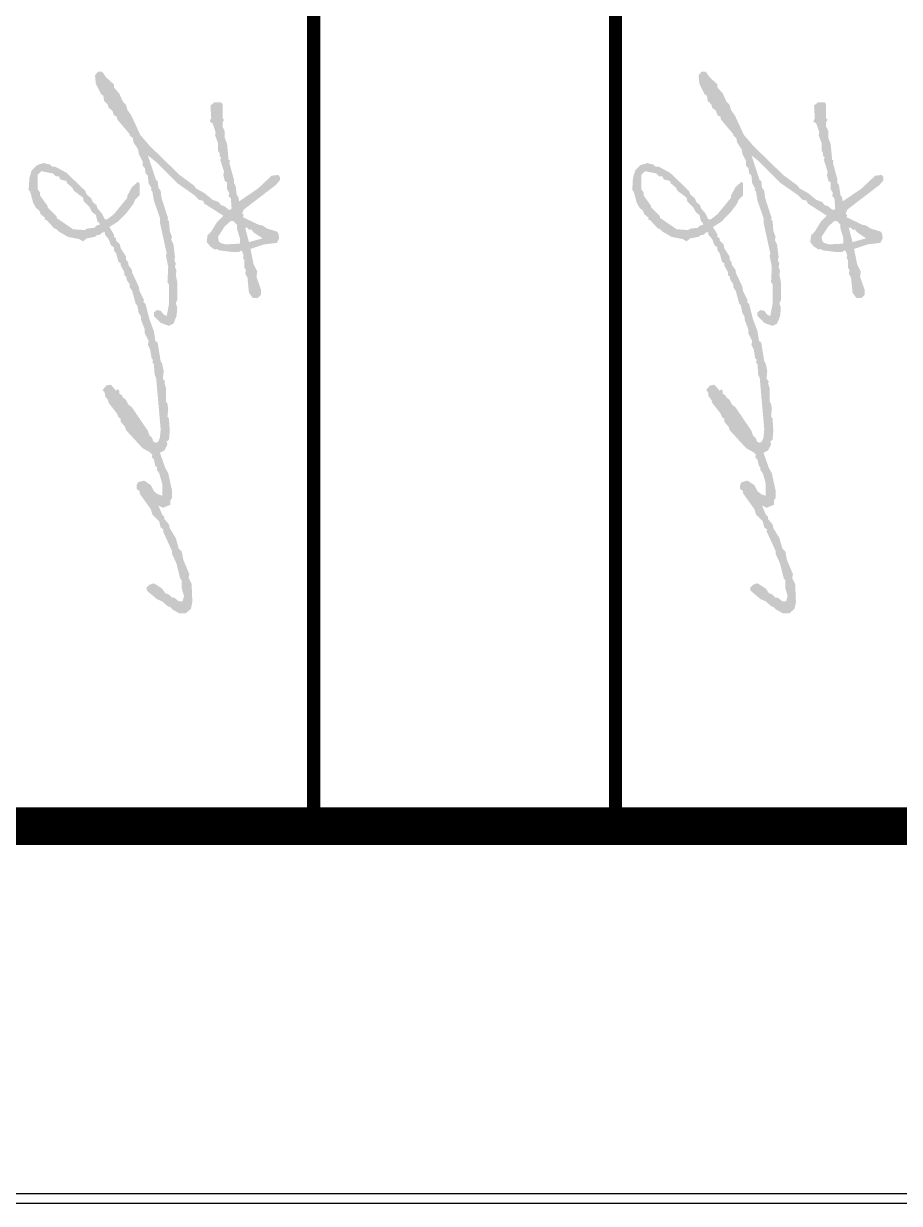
# Model space of a CAD drawing. Extents: x -518115 to 1124316, y -209821 to 1628073.
# Drawn here: x 1062988 to 1063569, y -173716 to -172935 of the extents above; entities that cross this region are included whole.
import ezdxf

# ---------------------------------------------------------------- set-up
doc = ezdxf.new("R2010")
doc.units = 0
doc.header["$LTSCALE"] = 1000
doc.header["$MEASUREMENT"] = 0
doc.layers.add('yichutu', color=7, linetype='Continuous', true_color=0xffffff, plot=False)
doc.layers.add('图框', color=140, linetype='Continuous')
doc.layers.add('签名', color=7, linetype='Continuous', lineweight=18)

# ---------------------------------------------------------------- blocks, each defined once
blk = doc.blocks.new('yct-1051-594-26275-14850-25-1002.0')
at = {"layer": 'yichutu', "color": 7, "true_color": 0xffffff}
blk.add_lwpolyline([(0, 0), (0, 14850), (26275, 14850), (26275, 0)], close=True, dxfattribs=at)
blk = doc.blocks.new('GFDDDDRG')
at = {"layer": '签名'}
h = blk.add_hatch(color=2, dxfattribs=at)
h.dxf.hatch_style = 1
h.paths.add_polyline_path([(899019.1, -158706.8), (899022.1, -158706.8), (899025.1, -158709.8), (899027.1, -158708.8), (899030.1, -158712.8), (899042.1, -158720.8), (899024.1, -158725.8)], flags=16)
h.paths.add_polyline_path([(899000.1, -158697.8), (899003.1, -158697.8), (899008.1, -158702.8), (899008.1, -158707.8), (899012.1, -158720.8), (899012.1, -158727.8), (898993.1, -158728.8), (898986.1, -158726.8), (898984.1, -158724.8), (898983.1, -158718.8), (898992.1, -158704.8)], flags=16)
h.paths.add_polyline_path([(898749.1, -158631.8), (898764.1, -158634.8), (898768.1, -158638.8), (898772.1, -158638.8), (898774.1, -158642.8), (898782.1, -158644.8), (898783.1, -158647.8), (898790.1, -158653.8), (898792.1, -158657.8), (898804.1, -158666.8), (898805.1, -158671.8), (898813.1, -158679.8), (898816.1, -158685.8), (898821.1, -158689.8), (898823.1, -158697.8), (898826.1, -158700.8), (898826.1, -158702.8), (898822.1, -158703.8), (898819.1, -158706.8), (898810.1, -158707.8), (898806.1, -158709.8), (898791.1, -158708.8), (898769.1, -158693.8), (898769.1, -158691.8), (898757.1, -158679.8), (898757.1, -158677.8), (898747.1, -158663.8), (898747.1, -158659.8), (898744.1, -158655.8), (898744.1, -158636.8)], flags=16)
h.paths.add_polyline_path([(898754.1, -158621.8), (898753.1, -158620.8), (898743.1, -158623.8), (898736.1, -158630.8), (898733.1, -158640.8), (898732.1, -158656.8), (898734.1, -158658.8), (898738.1, -158673.8), (898742.1, -158680.8), (898746.1, -158683.8), (898748.1, -158688.8), (898754.1, -158693.8), (898753.1, -158695.8), (898756.1, -158696.8), (898766.1, -158707.8), (898768.1, -158707.8), (898772.1, -158711.8), (898784.1, -158718.8), (898799.1, -158721.8), (898804.1, -158724.8), (898809.1, -158720.8), (898820.1, -158718.8), (898822.1, -158716.8), (898827.1, -158715.8), (898830.1, -158712.8), (898833.1, -158712.8), (898833.1, -158715.8), (898838.1, -158721.8), (898841.1, -158729.8), (898845.1, -158732.8), (898845.1, -158736.8), (898848.1, -158740.8), (898851.1, -158751.8), (898854.1, -158753.8), (898854.1, -158756.8), (898859.1, -158765.8), (898859.1, -158769.8), (898861.1, -158770.8), (898862.1, -158775.8), (898866.1, -158781.8), (898866.1, -158785.8), (898869.1, -158789.8), (898874.1, -158807.8), (898876.1, -158809.8), (898878.1, -158819.8), (898881.1, -158824.8), (898881.1, -158828.8), (898886.1, -158841.8), (898886.1, -158846.8), (898891.1, -158856.8), (898890.1, -158861.8), (898893.1, -158867.8), (898895.1, -158879.8), (898897.1, -158881.8), (898896.1, -158884.8), (898898.1, -158887.8), (898899.1, -158901.8), (898901.1, -158905.8), (898907.1, -158973.8), (898906.1, -158984.8), (898904.1, -158989.8), (898901.1, -158991.8), (898897.1, -158989.8), (898896.1, -158985.8), (898892.1, -158981.8), (898890.1, -158975.8), (898869.1, -158944.8), (898864.1, -158940.8), (898861.1, -158934.8), (898856.1, -158930.8), (898856.1, -158928.8), (898852.1, -158926.8), (898852.1, -158922.8), (898850.1, -158920.8), (898848.1, -158922.8), (898841.1, -158914.8), (898835.1, -158915.8), (898830.1, -158921.8), (898833.1, -158925.8), (898833.1, -158929.8), (898837.1, -158934.8), (898838.1, -158938.8), (898849.1, -158952.8), (898851.1, -158957.8), (898854.1, -158959.8), (898854.1, -158963.8), (898860.1, -158970.8), (898861.1, -158974.8), (898883.1, -158998.8), (898892.1, -159003.8), (898896.1, -159007.8), (898895.1, -159010.8), (898898.1, -159013.8), (898900.1, -159022.8), (898902.1, -159023.8), (898902.1, -159027.8), (898905.1, -159031.8), (898909.1, -159045.8), (898909.1, -159061.8), (898903.1, -159059.8), (898898.1, -159055.8), (898894.1, -159047.8), (898885.1, -159041.8), (898877.1, -159043.8), (898875.1, -159047.8), (898875.1, -159052.8), (898879.1, -159055.8), (898879.1, -159058.8), (898894.1, -159079.8), (898896.1, -159086.8), (898905.1, -159095.8), (898907.1, -159103.8), (898911.1, -159106.8), (898910.1, -159108.8), (898922.1, -159134.8), (898922.1, -159138.8), (898928.1, -159151.8), (898933.1, -159171.8), (898935.1, -159173.8), (898935.1, -159184.8), (898938.1, -159194.8), (898936.1, -159201.8), (898931.1, -159201.8), (898925.1, -159196.8), (898922.1, -159196.8), (898918.1, -159192.8), (898913.1, -159190.8), (898909.1, -159184.8), (898898.1, -159177.8), (898892.1, -159179.8), (898888.1, -159183.8), (898889.1, -159187.8), (898902.1, -159198.8), (898909.1, -159201.8), (898917.1, -159208.8), (898919.1, -159208.8), (898923.1, -159212.8), (898932.1, -159217.8), (898940.1, -159217.8), (898947.1, -159211.8), (898949.1, -159202.8), (898948.1, -159178.8), (898944.1, -159170.8), (898945.1, -159165.8), (898937.1, -159146.8), (898935.1, -159135.8), (898931.1, -159131.8), (898927.1, -159117.8), (898919.1, -159104.8), (898918.1, -159099.8), (898912.1, -159092.8), (898912.1, -159089.8), (898909.1, -159086.8), (898904.1, -159074.8), (898910.1, -159077.8), (898920.1, -159073.8), (898920.1, -159067.8), (898922.1, -159064.8), (898922.1, -159054.8), (898917.1, -159031.8), (898913.1, -159024.8), (898906.1, -159004.8), (898912.1, -159001.8), (898916.1, -158993.8), (898915.1, -158989.8), (898918.1, -158987.8), (898919.1, -158975.8), (898918.1, -158959.8), (898916.1, -158956.8), (898917.1, -158946.8), (898916.1, -158939.8), (898914.1, -158936.8), (898914.1, -158918.8), (898912.1, -158912.8), (898913.1, -158910.8), (898910.1, -158906.8), (898911.1, -158896.8), (898909.1, -158886.8), (898907.1, -158883.8), (898903.1, -158858.8), (898900.1, -158856.8), (898898.1, -158843.8), (898892.1, -158827.8), (898887.1, -158807.8), (898884.1, -158804.8), (898885.1, -158802.8), (898879.1, -158790.8), (898878.1, -158784.8), (898869.1, -158765.8), (898869.1, -158762.8), (898864.1, -158755.8), (898864.1, -158752.8), (898861.1, -158748.8), (898861.1, -158744.8), (898854.1, -158733.8), (898853.1, -158728.8), (898848.1, -158723.8), (898848.1, -158720.8), (898845.1, -158718.8), (898845.1, -158715.8), (898839.1, -158705.8), (898850.1, -158698.8), (898862.1, -158686.8), (898871.1, -158674.8), (898873.1, -158669.8), (898879.1, -158663.8), (898879.1, -158647.8), (898877.1, -158645.8), (898869.1, -158652.8), (898863.1, -158663.8), (898863.1, -158666.8), (898845.1, -158688.8), (898836.1, -158695.8), (898833.1, -158695.8), (898829.1, -158687.8), (898823.1, -158680.8), (898822.1, -158676.8), (898817.1, -158672.8), (898815.1, -158667.8), (898809.1, -158662.8), (898807.1, -158657.8), (898782.1, -158633.8), (898767.1, -158625.8), (898763.1, -158625.8), (898760.1, -158622.8)])
h.paths.add_polyline_path([(898830.1, -158500.8), (898829.1, -158499.8), (898824.1, -158499.8), (898820.1, -158504.8), (898821.1, -158515.8), (898828.1, -158529.8), (898831.1, -158531.8), (898832.1, -158538.8), (898837.1, -158543.8), (898838.1, -158547.8), (898843.1, -158551.8), (898845.1, -158557.8), (898849.1, -158559.8), (898849.1, -158562.8), (898866.1, -158582.8), (898866.1, -158584.8), (898870.1, -158587.8), (898871.1, -158593.8), (898877.1, -158602.8), (898878.1, -158608.8), (898883.1, -158618.8), (898883.1, -158624.8), (898886.1, -158627.8), (898887.1, -158634.8), (898890.1, -158637.8), (898891.1, -158647.8), (898895.1, -158654.8), (898894.1, -158656.8), (898896.1, -158658.8), (898898.1, -158670.8), (898906.1, -158693.8), (898906.1, -158699.8), (898915.1, -158740.8), (898914.1, -158743.8), (898917.1, -158758.8), (898916.1, -158778.8), (898918.1, -158781.8), (898918.1, -158807.8), (898915.1, -158823.8), (898911.1, -158821.8), (898907.1, -158816.8), (898902.1, -158815.8), (898898.1, -158818.8), (898898.1, -158823.8), (898907.1, -158832.8), (898918.1, -158836.8), (898924.1, -158833.8), (898928.1, -158823.8), (898929.1, -158812.8), (898927.1, -158806.8), (898929.1, -158802.8), (898929.1, -158778.8), (898927.1, -158768.8), (898928.1, -158763.8), (898926.1, -158758.8), (898927.1, -158753.8), (898925.1, -158749.8), (898926.1, -158745.8), (898924.1, -158728.8), (898921.1, -158722.8), (898922.1, -158718.8), (898919.1, -158710.8), (898918.1, -158697.8), (898916.1, -158695.8), (898917.1, -158694.8), (898908.1, -158666.8), (898907.1, -158657.8), (898904.1, -158653.8), (898903.1, -158644.8), (898901.1, -158643.8), (898890.1, -158610.8), (898900.1, -158618.8), (898929.1, -158647.8), (898952.1, -158663.8), (898958.1, -158669.8), (898963.1, -158670.8), (898965.1, -158674.8), (898990.1, -158690.8), (898982.1, -158698.8), (898974.1, -158711.8), (898969.1, -158716.8), (898968.1, -158725.8), (898973.1, -158731.8), (898979.1, -158735.8), (898981.1, -158734.8), (898985.1, -158736.8), (899001.1, -158738.8), (899011.1, -158738.8), (899013.1, -158736.8), (899015.1, -158737.8), (899017.1, -158743.8), (899016.1, -158746.8), (899018.1, -158749.8), (899018.1, -158759.8), (899020.1, -158762.8), (899019.1, -158767.8), (899022.1, -158772.8), (899024.1, -158792.8), (899029.1, -158799.8), (899036.1, -158799.8), (899040.1, -158795.8), (899040.1, -158788.8), (899034.1, -158771.8), (899035.1, -158764.8), (899030.1, -158754.8), (899026.1, -158734.8), (899044.1, -158728.8), (899061.1, -158726.8), (899064.1, -158720.8), (899063.1, -158713.8), (899061.1, -158711.8), (899048.1, -158707.8), (899042.1, -158703.8), (899037.1, -158702.8), (899016.1, -158692.8), (899017.1, -158689.8), (899015.1, -158687.8), (899017.1, -158682.8), (899060.1, -158649.8), (899065.1, -158643.8), (899065.1, -158639.8), (899063.1, -158636.8), (899054.1, -158637.8), (899036.1, -158654.8), (899011.1, -158671.8), (899010.1, -158665.8), (899008.1, -158663.8), (899006.1, -158649.8), (899004.1, -158647.8), (899004.1, -158642.8), (898998.1, -158620.8), (898999.1, -158617.8), (898997.1, -158616.8), (898995.1, -158595.8), (898992.1, -158587.8), (898992.1, -158578.8), (898989.1, -158572.8), (898989.1, -158566.8), (898991.1, -158563.8), (898989.1, -158561.8), (898989.1, -158542.8), (898987.1, -158540.8), (898978.1, -158540.8), (898973.1, -158544.8), (898974.1, -158561.8), (898972.1, -158565.8), (898976.1, -158568.8), (898980.1, -158580.8), (898979.1, -158583.8), (898983.1, -158594.8), (898983.1, -158604.8), (898985.1, -158607.8), (898985.1, -158611.8), (898987.1, -158613.8), (898986.1, -158616.8), (898991.1, -158632.8), (898990.1, -158636.8), (898992.1, -158644.8), (898995.1, -158646.8), (898995.1, -158655.8), (898998.1, -158660.8), (898997.1, -158664.8), (899000.1, -158667.8), (899001.1, -158680.8), (899000.1, -158682.8), (898997.1, -158682.8), (898991.1, -158677.8), (898987.1, -158676.8), (898984.1, -158672.8), (898976.1, -158669.8), (898965.1, -158660.8), (898954.1, -158654.8), (898951.1, -158650.8), (898932.1, -158636.8), (898893.1, -158598.8), (898880.1, -158583.8), (898868.1, -158557.8), (898863.1, -158550.8), (898861.1, -158543.8), (898857.1, -158539.8), (898852.1, -158528.8), (898845.1, -158520.8), (898845.1, -158516.8), (898835.1, -158507.8)])
h = blk.add_hatch(color=2, dxfattribs=at)
h.dxf.hatch_style = 1
h.paths.add_polyline_path([(899819.1, -158706.8), (899822.1, -158706.8), (899825.1, -158709.8), (899827.1, -158708.8), (899830.1, -158712.8), (899842.1, -158720.8), (899824.1, -158725.8)], flags=16)
h.paths.add_polyline_path([(899800.1, -158697.8), (899803.1, -158697.8), (899808.1, -158702.8), (899808.1, -158707.8), (899812.1, -158720.8), (899812.1, -158727.8), (899793.1, -158728.8), (899786.1, -158726.8), (899784.1, -158724.8), (899783.1, -158718.8), (899792.1, -158704.8)], flags=16)
h.paths.add_polyline_path([(899549.1, -158631.8), (899564.1, -158634.8), (899568.1, -158638.8), (899572.1, -158638.8), (899574.1, -158642.8), (899582.1, -158644.8), (899583.1, -158647.8), (899590.1, -158653.8), (899592.1, -158657.8), (899604.1, -158666.8), (899605.1, -158671.8), (899613.1, -158679.8), (899616.1, -158685.8), (899621.1, -158689.8), (899623.1, -158697.8), (899626.1, -158700.8), (899626.1, -158702.8), (899622.1, -158703.8), (899619.1, -158706.8), (899610.1, -158707.8), (899606.1, -158709.8), (899591.1, -158708.8), (899569.1, -158693.8), (899569.1, -158691.8), (899557.1, -158679.8), (899557.1, -158677.8), (899547.1, -158663.8), (899547.1, -158659.8), (899544.1, -158655.8), (899544.1, -158636.8)], flags=16)
h.paths.add_polyline_path([(899554.1, -158621.8), (899553.1, -158620.8), (899543.1, -158623.8), (899536.1, -158630.8), (899533.1, -158640.8), (899532.1, -158656.8), (899534.1, -158658.8), (899538.1, -158673.8), (899542.1, -158680.8), (899546.1, -158683.8), (899548.1, -158688.8), (899554.1, -158693.8), (899553.1, -158695.8), (899556.1, -158696.8), (899566.1, -158707.8), (899568.1, -158707.8), (899572.1, -158711.8), (899584.1, -158718.8), (899599.1, -158721.8), (899604.1, -158724.8), (899609.1, -158720.8), (899620.1, -158718.8), (899622.1, -158716.8), (899627.1, -158715.8), (899630.1, -158712.8), (899633.1, -158712.8), (899633.1, -158715.8), (899638.1, -158721.8), (899641.1, -158729.8), (899645.1, -158732.8), (899645.1, -158736.8), (899648.1, -158740.8), (899651.1, -158751.8), (899654.1, -158753.8), (899654.1, -158756.8), (899659.1, -158765.8), (899659.1, -158769.8), (899661.1, -158770.8), (899662.1, -158775.8), (899666.1, -158781.8), (899666.1, -158785.8), (899669.1, -158789.8), (899674.1, -158807.8), (899676.1, -158809.8), (899678.1, -158819.8), (899681.1, -158824.8), (899681.1, -158828.8), (899686.1, -158841.8), (899686.1, -158846.8), (899691.1, -158856.8), (899690.1, -158861.8), (899693.1, -158867.8), (899695.1, -158879.8), (899697.1, -158881.8), (899696.1, -158884.8), (899698.1, -158887.8), (899699.1, -158901.8), (899701.1, -158905.8), (899707.1, -158973.8), (899706.1, -158984.8), (899704.1, -158989.8), (899701.1, -158991.8), (899697.1, -158989.8), (899696.1, -158985.8), (899692.1, -158981.8), (899690.1, -158975.8), (899669.1, -158944.8), (899664.1, -158940.8), (899661.1, -158934.8), (899656.1, -158930.8), (899656.1, -158928.8), (899652.1, -158926.8), (899652.1, -158922.8), (899650.1, -158920.8), (899648.1, -158922.8), (899641.1, -158914.8), (899635.1, -158915.8), (899630.1, -158921.8), (899633.1, -158925.8), (899633.1, -158929.8), (899637.1, -158934.8), (899638.1, -158938.8), (899649.1, -158952.8), (899651.1, -158957.8), (899654.1, -158959.8), (899654.1, -158963.8), (899660.1, -158970.8), (899661.1, -158974.8), (899683.1, -158998.8), (899692.1, -159003.8), (899696.1, -159007.8), (899695.1, -159010.8), (899698.1, -159013.8), (899700.1, -159022.8), (899702.1, -159023.8), (899702.1, -159027.8), (899705.1, -159031.8), (899709.1, -159045.8), (899709.1, -159061.8), (899703.1, -159059.8), (899698.1, -159055.8), (899694.1, -159047.8), (899685.1, -159041.8), (899677.1, -159043.8), (899675.1, -159047.8), (899675.1, -159052.8), (899679.1, -159055.8), (899679.1, -159058.8), (899694.1, -159079.8), (899696.1, -159086.8), (899705.1, -159095.8), (899707.1, -159103.8), (899711.1, -159106.8), (899710.1, -159108.8), (899722.1, -159134.8), (899722.1, -159138.8), (899728.1, -159151.8), (899733.1, -159171.8), (899735.1, -159173.8), (899735.1, -159184.8), (899738.1, -159194.8), (899736.1, -159201.8), (899731.1, -159201.8), (899725.1, -159196.8), (899722.1, -159196.8), (899718.1, -159192.8), (899713.1, -159190.8), (899709.1, -159184.8), (899698.1, -159177.8), (899692.1, -159179.8), (899688.1, -159183.8), (899689.1, -159187.8), (899702.1, -159198.8), (899709.1, -159201.8), (899717.1, -159208.8), (899719.1, -159208.8), (899723.1, -159212.8), (899732.1, -159217.8), (899740.1, -159217.8), (899747.1, -159211.8), (899749.1, -159202.8), (899748.1, -159178.8), (899744.1, -159170.8), (899745.1, -159165.8), (899737.1, -159146.8), (899735.1, -159135.8), (899731.1, -159131.8), (899727.1, -159117.8), (899719.1, -159104.8), (899718.1, -159099.8), (899712.1, -159092.8), (899712.1, -159089.8), (899709.1, -159086.8), (899704.1, -159074.8), (899710.1, -159077.8), (899720.1, -159073.8), (899720.1, -159067.8), (899722.1, -159064.8), (899722.1, -159054.8), (899717.1, -159031.8), (899713.1, -159024.8), (899706.1, -159004.8), (899712.1, -159001.8), (899716.1, -158993.8), (899715.1, -158989.8), (899718.1, -158987.8), (899719.1, -158975.8), (899718.1, -158959.8), (899716.1, -158956.8), (899717.1, -158946.8), (899716.1, -158939.8), (899714.1, -158936.8), (899714.1, -158918.8), (899712.1, -158912.8), (899713.1, -158910.8), (899710.1, -158906.8), (899711.1, -158896.8), (899709.1, -158886.8), (899707.1, -158883.8), (899703.1, -158858.8), (899700.1, -158856.8), (899698.1, -158843.8), (899692.1, -158827.8), (899687.1, -158807.8), (899684.1, -158804.8), (899685.1, -158802.8), (899679.1, -158790.8), (899678.1, -158784.8), (899669.1, -158765.8), (899669.1, -158762.8), (899664.1, -158755.8), (899664.1, -158752.8), (899661.1, -158748.8), (899661.1, -158744.8), (899654.1, -158733.8), (899653.1, -158728.8), (899648.1, -158723.8), (899648.1, -158720.8), (899645.1, -158718.8), (899645.1, -158715.8), (899639.1, -158705.8), (899650.1, -158698.8), (899662.1, -158686.8), (899671.1, -158674.8), (899673.1, -158669.8), (899679.1, -158663.8), (899679.1, -158647.8), (899677.1, -158645.8), (899669.1, -158652.8), (899663.1, -158663.8), (899663.1, -158666.8), (899645.1, -158688.8), (899636.1, -158695.8), (899633.1, -158695.8), (899629.1, -158687.8), (899623.1, -158680.8), (899622.1, -158676.8), (899617.1, -158672.8), (899615.1, -158667.8), (899609.1, -158662.8), (899607.1, -158657.8), (899582.1, -158633.8), (899567.1, -158625.8), (899563.1, -158625.8), (899560.1, -158622.8)])
h.paths.add_polyline_path([(899630.1, -158500.8), (899629.1, -158499.8), (899624.1, -158499.8), (899620.1, -158504.8), (899621.1, -158515.8), (899628.1, -158529.8), (899631.1, -158531.8), (899632.1, -158538.8), (899637.1, -158543.8), (899638.1, -158547.8), (899643.1, -158551.8), (899645.1, -158557.8), (899649.1, -158559.8), (899649.1, -158562.8), (899666.1, -158582.8), (899666.1, -158584.8), (899670.1, -158587.8), (899671.1, -158593.8), (899677.1, -158602.8), (899678.1, -158608.8), (899683.1, -158618.8), (899683.1, -158624.8), (899686.1, -158627.8), (899687.1, -158634.8), (899690.1, -158637.8), (899691.1, -158647.8), (899695.1, -158654.8), (899694.1, -158656.8), (899696.1, -158658.8), (899698.1, -158670.8), (899706.1, -158693.8), (899706.1, -158699.8), (899715.1, -158740.8), (899714.1, -158743.8), (899717.1, -158758.8), (899716.1, -158778.8), (899718.1, -158781.8), (899718.1, -158807.8), (899715.1, -158823.8), (899711.1, -158821.8), (899707.1, -158816.8), (899702.1, -158815.8), (899698.1, -158818.8), (899698.1, -158823.8), (899707.1, -158832.8), (899718.1, -158836.8), (899724.1, -158833.8), (899728.1, -158823.8), (899729.1, -158812.8), (899727.1, -158806.8), (899729.1, -158802.8), (899729.1, -158778.8), (899727.1, -158768.8), (899728.1, -158763.8), (899726.1, -158758.8), (899727.1, -158753.8), (899725.1, -158749.8), (899726.1, -158745.8), (899724.1, -158728.8), (899721.1, -158722.8), (899722.1, -158718.8), (899719.1, -158710.8), (899718.1, -158697.8), (899716.1, -158695.8), (899717.1, -158694.8), (899708.1, -158666.8), (899707.1, -158657.8), (899704.1, -158653.8), (899703.1, -158644.8), (899701.1, -158643.8), (899690.1, -158610.8), (899700.1, -158618.8), (899729.1, -158647.8), (899752.1, -158663.8), (899758.1, -158669.8), (899763.1, -158670.8), (899765.1, -158674.8), (899790.1, -158690.8), (899782.1, -158698.8), (899774.1, -158711.8), (899769.1, -158716.8), (899768.1, -158725.8), (899773.1, -158731.8), (899779.1, -158735.8), (899781.1, -158734.8), (899785.1, -158736.8), (899801.1, -158738.8), (899811.1, -158738.8), (899813.1, -158736.8), (899815.1, -158737.8), (899817.1, -158743.8), (899816.1, -158746.8), (899818.1, -158749.8), (899818.1, -158759.8), (899820.1, -158762.8), (899819.1, -158767.8), (899822.1, -158772.8), (899824.1, -158792.8), (899829.1, -158799.8), (899836.1, -158799.8), (899840.1, -158795.8), (899840.1, -158788.8), (899834.1, -158771.8), (899835.1, -158764.8), (899830.1, -158754.8), (899826.1, -158734.8), (899844.1, -158728.8), (899861.1, -158726.8), (899864.1, -158720.8), (899863.1, -158713.8), (899861.1, -158711.8), (899848.1, -158707.8), (899842.1, -158703.8), (899837.1, -158702.8), (899816.1, -158692.8), (899817.1, -158689.8), (899815.1, -158687.8), (899817.1, -158682.8), (899860.1, -158649.8), (899865.1, -158643.8), (899865.1, -158639.8), (899863.1, -158636.8), (899854.1, -158637.8), (899836.1, -158654.8), (899811.1, -158671.8), (899810.1, -158665.8), (899808.1, -158663.8), (899806.1, -158649.8), (899804.1, -158647.8), (899804.1, -158642.8), (899798.1, -158620.8), (899799.1, -158617.8), (899797.1, -158616.8), (899795.1, -158595.8), (899792.1, -158587.8), (899792.1, -158578.8), (899789.1, -158572.8), (899789.1, -158566.8), (899791.1, -158563.8), (899789.1, -158561.8), (899789.1, -158542.8), (899787.1, -158540.8), (899778.1, -158540.8), (899773.1, -158544.8), (899774.1, -158561.8), (899772.1, -158565.8), (899776.1, -158568.8), (899780.1, -158580.8), (899779.1, -158583.8), (899783.1, -158594.8), (899783.1, -158604.8), (899785.1, -158607.8), (899785.1, -158611.8), (899787.1, -158613.8), (899786.1, -158616.8), (899791.1, -158632.8), (899790.1, -158636.8), (899792.1, -158644.8), (899795.1, -158646.8), (899795.1, -158655.8), (899798.1, -158660.8), (899797.1, -158664.8), (899800.1, -158667.8), (899801.1, -158680.8), (899800.1, -158682.8), (899797.1, -158682.8), (899791.1, -158677.8), (899787.1, -158676.8), (899784.1, -158672.8), (899776.1, -158669.8), (899765.1, -158660.8), (899754.1, -158654.8), (899751.1, -158650.8), (899732.1, -158636.8), (899693.1, -158598.8), (899680.1, -158583.8), (899668.1, -158557.8), (899663.1, -158550.8), (899661.1, -158543.8), (899657.1, -158539.8), (899652.1, -158528.8), (899645.1, -158520.8), (899645.1, -158516.8), (899635.1, -158507.8)])
at = {"layer": '图框'}
blk.add_lwpolyline([(923309.8, -107437), (923309.8, -159999.5), (893609.8, -159999.5), (893609.8, -107437)], close=True, dxfattribs=at)
blk.add_lwpolyline([(923309.8, -107437), (923309.8, -159999.5), (893609.8, -159999.5), (893609.8, -107437)], close=True, dxfattribs=at)
at = {"layer": '图框', "const_width": 50}
blk.add_lwpolyline([(894109.8, -159499.5), (922809.8, -159499.5), (922809.8, -108687), (894109.8, -108687)], close=True, dxfattribs=at)
at = {"layer": '图框', "const_width": 17.5}
for points in [[(899109.9, -156001.9), (899109.9, -159501.9)], [(899509.9, -156001.9), (899509.9, -159501.9)]]:
    blk.add_lwpolyline(points, dxfattribs=at)

msp = doc.modelspace()

# ---------------------------------------------------------------- block references
at = {"xscale": 0.5, "yscale": 0.5, "zscale": 0.5}
msp.add_blockref('GFDDDDRG', (613625.61, -93716.53), dxfattribs=at)
at = {"layer": 'yichutu', "rotation": 270}
msp.add_blockref('yct-1051-594-26275-14850-25-1002.0', (1060430.5, -147435.01), dxfattribs=at)

doc.saveas('drawing.dxf')
